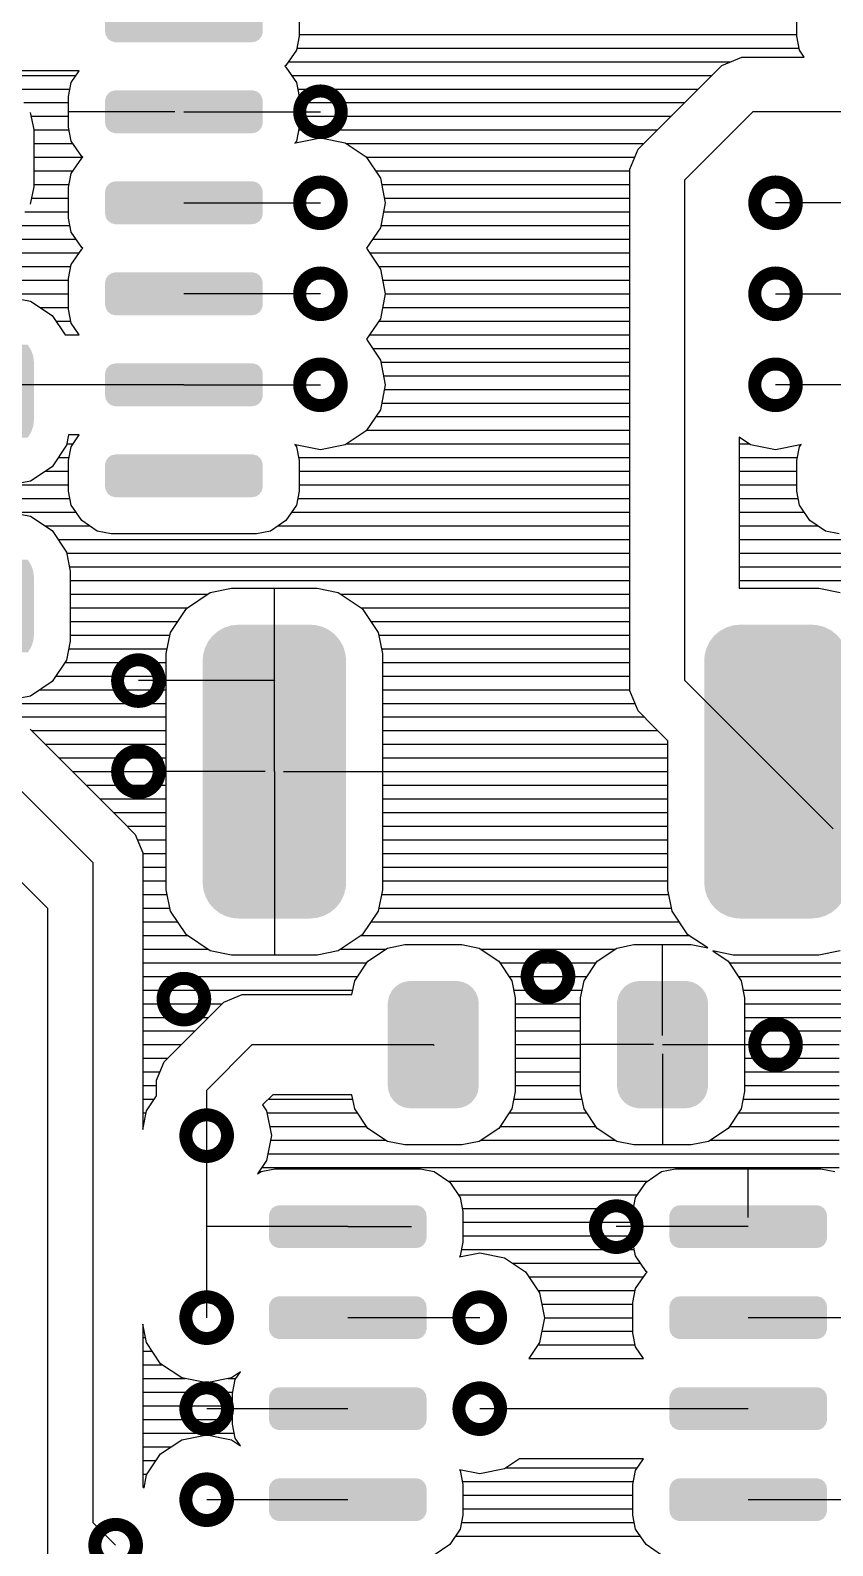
# Model space of a CAD drawing. Extents: x 295 to 953, y 10 to 290.
# Drawn here: x 667.63 to 690.02, y 148.09 to 190.38 of the extents above; entities that cross this region are included whole.
import ezdxf

# ---------------------------------------------------------------- set-up
doc = ezdxf.new("R2010")
doc.units = 0
doc.header["$LTSCALE"] = 5
doc.header["$MEASUREMENT"] = 0
doc.layers.get('0').update_dxf_attribs({"linetype": 'CONTINUOUS', "lineweight": 25})
doc.layers.add('130409_DV-DPH-A6_TOP', color=5, linetype='CONTINUOUS')

msp = doc.modelspace()

# ---------------------------------------------------------------- linework, layer by layer
at = {"const_width": 0.363}
for points in [[(675.147, 188.11, 1), (676.308, 188.11, 1)], [(675.147, 185.57, 1), (676.308, 185.57, 1)], [(687.847, 185.57, 1), (689.008, 185.57, 1)], [(675.147, 183.03, 1), (676.308, 183.03, 1)], [(687.847, 183.03, 1), (689.008, 183.03, 1)], [(675.147, 180.49, 1), (676.308, 180.49, 1)], [(687.847, 180.49, 1), (689.008, 180.49, 1)], [(670.067, 172.235, 1), (671.228, 172.235, 1)], [(670.067, 169.695, 1), (671.228, 169.695, 1)], [(681.497, 163.98, 1), (682.658, 163.98, 1)], [(671.337, 163.345, 1), (672.498, 163.345, 1)], [(687.847, 162.075, 1), (689.008, 162.075, 1)], [(671.972, 159.535, 1), (673.133, 159.535, 1)], [(683.402, 156.995, 1), (684.563, 156.995, 1)], [(671.972, 154.455, 1), (673.133, 154.455, 1)], [(679.592, 154.455, 1), (680.753, 154.455, 1)], [(671.972, 151.915, 1), (673.133, 151.915, 1)], [(679.592, 151.915, 1), (680.753, 151.915, 1)], [(671.972, 149.375, 1), (673.133, 149.375, 1)], [(669.432, 148.105, 1), (670.593, 148.105, 1)]]:
    msp.add_lwpolyline(points, format="xyb", close=True, dxfattribs=at)
for points in [[(669.718, 190.35), (669.718, 190.95), (674.117, 190.35), (674.117, 190.95)], [(669.723, 190.322), (669.718, 190.35), (674.116, 190.322), (674.117, 190.35)], [(669.738, 190.242), (669.723, 190.322), (674.093, 190.242), (674.116, 190.322)], [(669.754, 190.216), (669.738, 190.242), (674.085, 190.216), (674.093, 190.242)], [(669.796, 190.149), (669.754, 190.216), (674.034, 190.149), (674.085, 190.216)], [(669.823, 190.128), (669.796, 190.149), (674.019, 190.128), (674.034, 190.149)], [(669.883, 190.082), (669.823, 190.128), (673.944, 190.082), (674.019, 190.128)], [(669.924, 190.071), (669.883, 190.082), (673.926, 190.071), (673.944, 190.082)], [(669.989, 190.052), (669.924, 190.071), (673.825, 190.052), (673.926, 190.071)], [(670.018, 190.051), (669.989, 190.052), (673.817, 190.051), (673.825, 190.052)], [(669.801, 188.611), (669.816, 188.632), (674.039, 188.611), (674.013, 188.632)], [(669.816, 188.632), (669.891, 188.678), (674.013, 188.632), (673.952, 188.678)], [(669.891, 188.678), (669.91, 188.689), (673.952, 188.678), (673.911, 188.689)], [(669.91, 188.689), (670.01, 188.708), (673.911, 188.689), (673.846, 188.708)], [(670.01, 188.708), (670.018, 188.709), (673.846, 188.708), (673.817, 188.709)], [(669.718, 188.41), (669.719, 188.438), (674.117, 188.41), (674.112, 188.438)], [(669.718, 187.81), (669.718, 188.41), (674.117, 187.81), (674.117, 188.41)], [(669.719, 188.438), (669.742, 188.518), (674.112, 188.438), (674.097, 188.518)], [(669.742, 188.518), (669.75, 188.544), (674.097, 188.518), (674.081, 188.544)], [(669.75, 188.544), (669.801, 188.611), (674.081, 188.544), (674.039, 188.611)], [(669.723, 187.782), (669.718, 187.81), (674.116, 187.782), (674.117, 187.81)], [(669.738, 187.702), (669.723, 187.782), (674.093, 187.702), (674.116, 187.782)], [(669.754, 187.676), (669.738, 187.702), (674.085, 187.676), (674.093, 187.702)], [(669.796, 187.609), (669.754, 187.676), (674.034, 187.609), (674.085, 187.676)], [(669.823, 187.588), (669.796, 187.609), (674.019, 187.588), (674.034, 187.609)], [(669.883, 187.542), (669.823, 187.588), (673.944, 187.542), (674.019, 187.588)], [(669.924, 187.531), (669.883, 187.542), (673.926, 187.531), (673.944, 187.542)], [(669.989, 187.512), (669.924, 187.531), (673.825, 187.512), (673.926, 187.531)], [(670.018, 187.511), (669.989, 187.512), (673.817, 187.511), (673.825, 187.512)], [(669.801, 186.071), (669.816, 186.092), (674.039, 186.071), (674.013, 186.092)], [(669.816, 186.092), (669.891, 186.138), (674.013, 186.092), (673.952, 186.138)], [(669.891, 186.138), (669.91, 186.149), (673.952, 186.138), (673.911, 186.149)], [(669.91, 186.149), (670.01, 186.168), (673.911, 186.149), (673.846, 186.168)], [(670.01, 186.168), (670.018, 186.169), (673.846, 186.168), (673.817, 186.169)], [(669.718, 185.87), (669.719, 185.898), (674.117, 185.87), (674.112, 185.898)], [(669.718, 185.27), (669.718, 185.87), (674.117, 185.27), (674.117, 185.87)], [(669.719, 185.898), (669.742, 185.978), (674.112, 185.898), (674.097, 185.978)], [(669.742, 185.978), (669.75, 186.004), (674.097, 185.978), (674.081, 186.004)], [(669.75, 186.004), (669.801, 186.071), (674.081, 186.004), (674.039, 186.071)], [(669.723, 185.242), (669.718, 185.27), (674.116, 185.242), (674.117, 185.27)], [(669.738, 185.162), (669.723, 185.242), (674.093, 185.162), (674.116, 185.242)], [(669.754, 185.136), (669.738, 185.162), (674.085, 185.136), (674.093, 185.162)], [(669.796, 185.069), (669.754, 185.136), (674.034, 185.069), (674.085, 185.136)], [(669.823, 185.048), (669.796, 185.069), (674.019, 185.048), (674.034, 185.069)], [(669.883, 185.002), (669.823, 185.048), (673.944, 185.002), (674.019, 185.048)], [(669.924, 184.991), (669.883, 185.002), (673.926, 184.991), (673.944, 185.002)], [(669.989, 184.972), (669.924, 184.991), (673.825, 184.972), (673.926, 184.991)], [(670.018, 184.971), (669.989, 184.972), (673.817, 184.971), (673.825, 184.972)], [(669.801, 183.531), (669.816, 183.552), (674.039, 183.531), (674.013, 183.552)], [(669.816, 183.552), (669.891, 183.598), (674.013, 183.552), (673.952, 183.598)], [(669.891, 183.598), (669.91, 183.609), (673.952, 183.598), (673.911, 183.609)], [(669.91, 183.609), (670.01, 183.628), (673.911, 183.609), (673.846, 183.628)], [(670.01, 183.628), (670.018, 183.629), (673.846, 183.628), (673.817, 183.629)], [(669.718, 183.33), (669.719, 183.358), (674.117, 183.33), (674.112, 183.358)], [(669.718, 182.73), (669.718, 183.33), (674.117, 182.73), (674.117, 183.33)], [(669.719, 183.358), (669.742, 183.438), (674.112, 183.358), (674.097, 183.438)], [(669.742, 183.438), (669.75, 183.464), (674.097, 183.438), (674.081, 183.464)], [(669.75, 183.464), (669.801, 183.531), (674.081, 183.464), (674.039, 183.531)], [(669.723, 182.702), (669.718, 182.73), (674.116, 182.702), (674.117, 182.73)], [(669.738, 182.622), (669.723, 182.702), (674.093, 182.622), (674.116, 182.702)], [(669.754, 182.596), (669.738, 182.622), (674.085, 182.596), (674.093, 182.622)], [(669.796, 182.529), (669.754, 182.596), (674.034, 182.529), (674.085, 182.596)], [(669.823, 182.508), (669.796, 182.529), (674.019, 182.508), (674.034, 182.529)], [(669.883, 182.462), (669.823, 182.508), (673.944, 182.462), (674.019, 182.508)], [(669.924, 182.451), (669.883, 182.462), (673.926, 182.451), (673.944, 182.462)], [(669.989, 182.432), (669.924, 182.451), (673.825, 182.432), (673.926, 182.451)], [(670.018, 182.431), (669.989, 182.432), (673.817, 182.431), (673.825, 182.432)], [(662.152, 181.289), (662.209, 181.454), (667.714, 181.289), (667.655, 181.454)], [(662.209, 181.454), (662.212, 181.458), (667.655, 181.454), (667.653, 181.458)], [(662.212, 181.458), (662.305, 181.606), (667.653, 181.458), (667.56, 181.606)], [(662.131, 181.11), (662.15, 181.284), (667.734, 181.11), (667.714, 181.284)], [(662.133, 181.046), (662.131, 181.11), (667.732, 181.046), (667.734, 181.11)], [(662.133, 179.578), (662.133, 181.046), (667.732, 179.578), (667.732, 181.046)], [(662.15, 181.284), (662.152, 181.289), (667.714, 181.284), (667.714, 181.289)], [(669.801, 180.991), (669.816, 181.012), (674.039, 180.991), (674.013, 181.012)], [(669.816, 181.012), (669.891, 181.058), (674.013, 181.012), (673.952, 181.058)], [(669.891, 181.058), (669.91, 181.069), (673.952, 181.058), (673.911, 181.069)], [(669.91, 181.069), (670.01, 181.088), (673.911, 181.069), (673.846, 181.088)], [(670.01, 181.088), (670.018, 181.089), (673.846, 181.088), (673.817, 181.089)], [(669.718, 180.79), (669.719, 180.818), (674.117, 180.79), (674.112, 180.818)], [(669.718, 180.19), (669.718, 180.79), (674.117, 180.19), (674.117, 180.79)], [(669.719, 180.818), (669.742, 180.898), (674.112, 180.818), (674.097, 180.898)], [(669.742, 180.898), (669.75, 180.924), (674.097, 180.898), (674.081, 180.924)], [(669.75, 180.924), (669.801, 180.991), (674.081, 180.924), (674.039, 180.991)], [(669.723, 180.162), (669.718, 180.19), (674.116, 180.162), (674.117, 180.19)], [(669.738, 180.082), (669.723, 180.162), (674.093, 180.082), (674.116, 180.162)], [(669.754, 180.056), (669.738, 180.082), (674.085, 180.056), (674.093, 180.082)], [(669.796, 179.989), (669.754, 180.056), (674.034, 179.989), (674.085, 180.056)], [(669.823, 179.968), (669.796, 179.989), (674.019, 179.968), (674.034, 179.989)], [(669.883, 179.922), (669.823, 179.968), (673.944, 179.922), (674.019, 179.968)], [(669.924, 179.911), (669.883, 179.922), (673.926, 179.911), (673.944, 179.922)], [(669.989, 179.892), (669.924, 179.911), (673.825, 179.892), (673.926, 179.911)], [(670.018, 179.891), (669.989, 179.892), (673.817, 179.891), (673.825, 179.892)], [(662.131, 179.515), (662.133, 179.578), (667.734, 179.515), (667.732, 179.578)], [(662.151, 179.341), (662.131, 179.515), (667.715, 179.341), (667.734, 179.515)], [(662.152, 179.336), (662.151, 179.341), (667.713, 179.336), (667.715, 179.341)], [(662.21, 179.171), (662.152, 179.336), (667.656, 179.171), (667.713, 179.336)], [(662.212, 179.166), (662.21, 179.171), (667.653, 179.166), (667.656, 179.171)], [(662.306, 179.018), (662.212, 179.166), (667.56, 179.018), (667.653, 179.166)], [(669.801, 178.451), (669.816, 178.472), (674.039, 178.451), (674.013, 178.472)], [(669.816, 178.472), (669.891, 178.518), (674.013, 178.472), (673.952, 178.518)], [(669.891, 178.518), (669.91, 178.529), (673.952, 178.518), (673.911, 178.529)], [(669.91, 178.529), (670.01, 178.548), (673.911, 178.529), (673.846, 178.548)], [(670.01, 178.548), (670.018, 178.549), (673.846, 178.548), (673.817, 178.549)], [(669.718, 178.25), (669.719, 178.278), (674.117, 178.25), (674.112, 178.278)], [(669.718, 177.65), (669.718, 178.25), (674.117, 177.65), (674.117, 178.25)], [(669.719, 178.278), (669.742, 178.358), (674.112, 178.278), (674.097, 178.358)], [(669.742, 178.358), (669.75, 178.384), (674.097, 178.358), (674.081, 178.384)], [(669.75, 178.384), (669.801, 178.451), (674.081, 178.384), (674.039, 178.451)], [(669.723, 177.622), (669.718, 177.65), (674.116, 177.622), (674.117, 177.65)], [(669.738, 177.542), (669.723, 177.622), (674.093, 177.542), (674.116, 177.622)], [(669.754, 177.516), (669.738, 177.542), (674.085, 177.516), (674.093, 177.542)], [(669.796, 177.449), (669.754, 177.516), (674.034, 177.449), (674.085, 177.516)], [(669.823, 177.428), (669.796, 177.449), (674.019, 177.428), (674.034, 177.449)], [(669.883, 177.382), (669.823, 177.428), (673.944, 177.382), (674.019, 177.428)], [(669.924, 177.371), (669.883, 177.382), (673.926, 177.371), (673.944, 177.382)], [(669.989, 177.352), (669.924, 177.371), (673.825, 177.352), (673.926, 177.371)], [(670.018, 177.351), (669.989, 177.352), (673.817, 177.351), (673.825, 177.352)], [(662.212, 175.459), (662.305, 175.607), (667.653, 175.459), (667.56, 175.607)], [(662.131, 175.11), (662.15, 175.284), (667.734, 175.11), (667.714, 175.284)], [(662.133, 175.047), (662.131, 175.11), (667.732, 175.047), (667.734, 175.11)], [(662.15, 175.284), (662.152, 175.289), (667.714, 175.284), (667.714, 175.289)], [(662.152, 175.289), (662.209, 175.454), (667.714, 175.289), (667.655, 175.454)], [(662.209, 175.454), (662.212, 175.459), (667.655, 175.454), (667.653, 175.459)], [(662.133, 173.579), (662.133, 175.047), (667.732, 173.579), (667.732, 175.047)], [(662.131, 173.515), (662.133, 173.579), (667.734, 173.515), (667.732, 173.579)], [(662.151, 173.341), (662.131, 173.515), (667.715, 173.341), (667.734, 173.515)], [(672.622, 173.363), (672.721, 173.488), (676.266, 173.363), (676.159, 173.488)], [(672.721, 173.488), (672.754, 173.516), (676.159, 173.488), (676.136, 173.516)], [(672.754, 173.516), (672.875, 173.618), (676.136, 173.516), (676.005, 173.618)], [(672.875, 173.618), (672.914, 173.64), (676.005, 173.618), (675.977, 173.64)], [(672.914, 173.64), (673.051, 173.715), (675.977, 173.64), (675.826, 173.715)], [(673.051, 173.715), (673.099, 173.73), (675.826, 173.715), (675.797, 173.73)], [(673.099, 173.73), (673.244, 173.775), (675.797, 173.73), (675.629, 173.775)], [(673.244, 173.775), (673.315, 173.782), (675.629, 173.775), (675.602, 173.782)], [(673.315, 173.782), (673.444, 173.795), (675.602, 173.782), (675.441, 173.795)], [(686.618, 173.363), (686.716, 173.488), (690.262, 173.363), (690.155, 173.488)], [(686.716, 173.488), (686.749, 173.516), (690.155, 173.488), (690.131, 173.516)], [(686.749, 173.516), (686.87, 173.618), (690.131, 173.516), (690, 173.618)], [(686.87, 173.618), (686.91, 173.64), (690, 173.618), (689.972, 173.64)], [(686.91, 173.64), (687.047, 173.715), (689.972, 173.64), (689.822, 173.715)], [(687.047, 173.715), (687.094, 173.73), (689.822, 173.715), (689.792, 173.73)], [(687.094, 173.73), (687.239, 173.775), (689.792, 173.73), (689.624, 173.775)], [(687.239, 173.775), (687.311, 173.782), (689.624, 173.775), (689.597, 173.782)], [(687.311, 173.782), (687.439, 173.795), (689.597, 173.782), (689.436, 173.795)], [(662.152, 173.336), (662.151, 173.341), (667.713, 173.336), (667.715, 173.341)], [(662.21, 173.171), (662.152, 173.336), (667.656, 173.171), (667.713, 173.336)], [(662.212, 173.167), (662.21, 173.171), (667.653, 173.167), (667.656, 173.171)], [(662.306, 173.019), (662.212, 173.167), (667.56, 173.019), (667.653, 173.167)], [(672.454, 172.955), (672.464, 172.994), (676.427, 172.955), (676.424, 172.994)], [(672.464, 172.994), (672.506, 173.15), (676.424, 172.994), (676.375, 173.15)], [(672.506, 173.15), (672.525, 173.186), (676.375, 173.15), (676.364, 173.186)], [(672.525, 173.186), (672.596, 173.33), (676.364, 173.186), (676.284, 173.33)], [(672.596, 173.33), (672.622, 173.363), (676.284, 173.33), (676.266, 173.363)], [(686.449, 172.955), (686.46, 172.994), (690.423, 172.955), (690.419, 172.994)], [(686.46, 172.994), (686.502, 173.15), (690.419, 172.994), (690.37, 173.15)], [(686.502, 173.15), (686.52, 173.186), (690.37, 173.15), (690.359, 173.186)], [(686.52, 173.186), (686.592, 173.33), (690.359, 173.186), (690.28, 173.33)], [(686.592, 173.33), (686.618, 173.363), (690.28, 173.33), (690.262, 173.363)], [(672.441, 172.794), (672.454, 172.955), (676.444, 172.794), (676.427, 172.955)], [(672.443, 172.723), (672.441, 172.794), (676.441, 172.723), (676.444, 172.794)], [(672.443, 166.667), (672.443, 172.723), (676.441, 166.667), (676.441, 172.723)], [(686.436, 172.794), (686.449, 172.955), (690.439, 172.794), (690.423, 172.955)], [(686.439, 172.723), (686.436, 172.794), (690.437, 172.723), (690.439, 172.794)], [(686.439, 166.667), (686.439, 172.723), (690.437, 166.667), (690.437, 172.723)], [(672.441, 166.596), (672.443, 166.667), (676.444, 166.596), (676.441, 166.667)], [(686.436, 166.596), (686.439, 166.667), (690.439, 166.596), (690.437, 166.667)], [(672.457, 166.435), (672.441, 166.596), (676.431, 166.435), (676.444, 166.596)], [(672.461, 166.396), (672.457, 166.435), (676.42, 166.396), (676.431, 166.435)], [(672.51, 166.24), (672.461, 166.396), (676.378, 166.24), (676.42, 166.396)], [(672.521, 166.204), (672.51, 166.24), (676.36, 166.204), (676.378, 166.24)], [(686.453, 166.435), (686.436, 166.596), (690.426, 166.435), (690.439, 166.596)], [(686.456, 166.396), (686.453, 166.435), (690.416, 166.396), (690.426, 166.435)], [(686.505, 166.24), (686.456, 166.396), (690.374, 166.24), (690.416, 166.396)], [(686.516, 166.204), (686.505, 166.24), (690.355, 166.204), (690.374, 166.24)], [(672.6, 166.06), (672.521, 166.204), (676.288, 166.06), (676.36, 166.204)], [(672.618, 166.027), (672.6, 166.06), (676.262, 166.027), (676.288, 166.06)], [(672.725, 165.902), (672.618, 166.027), (676.164, 165.902), (676.262, 166.027)], [(672.749, 165.874), (672.725, 165.902), (676.131, 165.874), (676.164, 165.902)], [(672.88, 165.772), (672.749, 165.874), (676.01, 165.772), (676.131, 165.874)], [(686.596, 166.06), (686.516, 166.204), (690.284, 166.06), (690.355, 166.204)], [(686.614, 166.027), (686.596, 166.06), (690.258, 166.027), (690.284, 166.06)], [(686.721, 165.902), (686.614, 166.027), (690.159, 165.902), (690.258, 166.027)], [(686.744, 165.874), (686.721, 165.902), (690.126, 165.874), (690.159, 165.902)], [(686.875, 165.772), (686.744, 165.874), (690.005, 165.772), (690.126, 165.874)], [(672.908, 165.75), (672.88, 165.772), (675.97, 165.75), (676.01, 165.772)], [(673.058, 165.675), (672.908, 165.75), (675.833, 165.675), (675.97, 165.75)], [(673.088, 165.66), (673.058, 165.675), (675.786, 165.66), (675.833, 165.675)], [(673.256, 165.615), (673.088, 165.66), (675.641, 165.615), (675.786, 165.66)], [(673.283, 165.608), (673.256, 165.615), (675.569, 165.608), (675.641, 165.615)], [(673.444, 165.595), (673.283, 165.608), (675.441, 165.595), (675.569, 165.608)], [(686.903, 165.75), (686.875, 165.772), (689.966, 165.75), (690.005, 165.772)], [(687.054, 165.675), (686.903, 165.75), (689.829, 165.675), (689.966, 165.75)], [(687.083, 165.66), (687.054, 165.675), (689.781, 165.66), (689.829, 165.675)], [(687.251, 165.615), (687.083, 165.66), (689.636, 165.615), (689.781, 165.66)], [(687.278, 165.608), (687.251, 165.615), (689.565, 165.608), (689.636, 165.615)], [(687.439, 165.595), (687.278, 165.608), (689.436, 165.595), (689.565, 165.608)], [(677.786, 163.655), (677.805, 163.679), (679.973, 163.655), (679.944, 163.679)], [(677.805, 163.679), (677.911, 163.757), (679.944, 163.679), (679.848, 163.757)], [(677.911, 163.757), (677.934, 163.773), (679.848, 163.757), (679.812, 163.773)], [(677.934, 163.773), (678.06, 163.824), (679.812, 163.773), (679.703, 163.824)], [(678.06, 163.824), (678.083, 163.833), (679.703, 163.824), (679.653, 163.833)], [(678.083, 163.833), (678.235, 163.852), (679.653, 163.833), (679.545, 163.852)], [(678.235, 163.852), (678.242, 163.853), (679.545, 163.852), (679.512, 163.853)], [(684.182, 163.655), (684.201, 163.679), (686.368, 163.655), (686.34, 163.679)], [(684.201, 163.679), (684.307, 163.757), (686.34, 163.679), (686.244, 163.757)], [(684.307, 163.757), (684.33, 163.773), (686.244, 163.757), (686.208, 163.773)], [(684.33, 163.773), (684.456, 163.824), (686.208, 163.773), (686.099, 163.824)], [(684.456, 163.824), (684.479, 163.833), (686.099, 163.824), (686.048, 163.833)], [(684.479, 163.833), (684.631, 163.852), (686.048, 163.833), (685.941, 163.852)], [(684.631, 163.852), (684.638, 163.853), (685.941, 163.852), (685.908, 163.853)], [(677.607, 163.218), (677.608, 163.251), (680.147, 163.218), (680.143, 163.251)], [(677.608, 163.251), (677.631, 163.377), (680.143, 163.251), (680.127, 163.377)], [(677.631, 163.377), (677.636, 163.409), (680.127, 163.377), (680.114, 163.409)], [(677.636, 163.409), (677.69, 163.526), (680.114, 163.409), (680.067, 163.526)], [(677.69, 163.526), (677.704, 163.554), (680.067, 163.526), (680.047, 163.554)], [(677.704, 163.554), (677.786, 163.655), (680.047, 163.554), (679.973, 163.655)], [(684.003, 163.218), (684.004, 163.251), (686.543, 163.218), (686.539, 163.251)], [(684.004, 163.251), (684.026, 163.377), (686.539, 163.251), (686.523, 163.377)], [(684.026, 163.377), (684.032, 163.409), (686.523, 163.377), (686.51, 163.409)], [(684.032, 163.409), (684.086, 163.526), (686.51, 163.409), (686.463, 163.526)], [(684.086, 163.526), (684.099, 163.554), (686.463, 163.526), (686.442, 163.554)], [(684.099, 163.554), (684.182, 163.655), (686.442, 163.554), (686.368, 163.655)], [(677.607, 160.932), (677.607, 163.218), (680.147, 160.932), (680.147, 163.218)], [(684.003, 160.932), (684.003, 163.218), (686.543, 160.932), (686.543, 163.218)], [(677.611, 160.899), (677.607, 160.932), (680.146, 160.899), (680.147, 160.932)], [(677.627, 160.773), (677.611, 160.899), (680.124, 160.773), (680.146, 160.899)], [(677.64, 160.741), (677.627, 160.773), (680.118, 160.741), (680.124, 160.773)], [(677.687, 160.624), (677.64, 160.741), (680.064, 160.624), (680.118, 160.741)], [(684.007, 160.899), (684.003, 160.932), (686.542, 160.899), (686.543, 160.932)], [(684.023, 160.773), (684.007, 160.899), (686.519, 160.773), (686.542, 160.899)], [(684.036, 160.741), (684.023, 160.773), (686.514, 160.741), (686.519, 160.773)], [(684.083, 160.624), (684.036, 160.741), (686.46, 160.624), (686.514, 160.741)], [(677.708, 160.596), (677.687, 160.624), (680.051, 160.596), (680.064, 160.624)], [(677.782, 160.495), (677.708, 160.596), (679.968, 160.495), (680.051, 160.596)], [(677.81, 160.471), (677.782, 160.495), (679.949, 160.471), (679.968, 160.495)], [(677.906, 160.393), (677.81, 160.471), (679.843, 160.393), (679.949, 160.471)], [(677.942, 160.377), (677.906, 160.393), (679.82, 160.377), (679.843, 160.393)], [(678.051, 160.326), (677.942, 160.377), (679.694, 160.326), (679.82, 160.377)], [(678.102, 160.317), (678.051, 160.326), (679.671, 160.317), (679.694, 160.326)], [(678.209, 160.298), (678.102, 160.317), (679.519, 160.298), (679.671, 160.317)], [(678.242, 160.297), (678.209, 160.298), (679.512, 160.297), (679.519, 160.298)], [(684.103, 160.596), (684.083, 160.624), (686.446, 160.596), (686.46, 160.624)], [(684.177, 160.495), (684.103, 160.596), (686.364, 160.495), (686.446, 160.596)], [(684.206, 160.471), (684.177, 160.495), (686.345, 160.471), (686.364, 160.495)], [(684.302, 160.393), (684.206, 160.471), (686.239, 160.393), (686.345, 160.471)], [(684.338, 160.377), (684.302, 160.393), (686.216, 160.377), (686.239, 160.393)], [(684.447, 160.326), (684.338, 160.377), (686.09, 160.326), (686.216, 160.377)], [(684.497, 160.317), (684.447, 160.326), (686.067, 160.317), (686.09, 160.326)], [(684.605, 160.298), (684.497, 160.317), (685.915, 160.298), (686.067, 160.317)], [(684.638, 160.297), (684.605, 160.298), (685.908, 160.297), (685.915, 160.298)], [(674.291, 157.323), (674.314, 157.403), (678.684, 157.323), (678.669, 157.403)], [(674.314, 157.403), (674.322, 157.429), (678.669, 157.403), (678.653, 157.429)], [(674.322, 157.429), (674.373, 157.496), (678.653, 157.429), (678.611, 157.496)], [(674.373, 157.496), (674.388, 157.517), (678.611, 157.496), (678.585, 157.517)], [(674.388, 157.517), (674.463, 157.563), (678.585, 157.517), (678.524, 157.563)], [(674.463, 157.563), (674.482, 157.574), (678.524, 157.563), (678.483, 157.574)], [(674.482, 157.574), (674.582, 157.593), (678.483, 157.574), (678.418, 157.593)], [(674.582, 157.593), (674.59, 157.594), (678.418, 157.593), (678.389, 157.594)], [(685.467, 157.323), (685.49, 157.403), (689.86, 157.323), (689.845, 157.403)], [(685.49, 157.403), (685.498, 157.429), (689.845, 157.403), (689.829, 157.429)], [(685.498, 157.429), (685.549, 157.496), (689.829, 157.429), (689.787, 157.496)], [(685.549, 157.496), (685.564, 157.517), (689.787, 157.496), (689.761, 157.517)], [(685.564, 157.517), (685.639, 157.563), (689.761, 157.517), (689.7, 157.563)], [(685.639, 157.563), (685.658, 157.574), (689.7, 157.563), (689.659, 157.574)], [(685.658, 157.574), (685.758, 157.593), (689.659, 157.574), (689.594, 157.593)], [(685.758, 157.593), (685.766, 157.594), (689.594, 157.593), (689.565, 157.594)], [(674.29, 157.295), (674.291, 157.323), (678.689, 157.295), (678.684, 157.323)], [(674.29, 156.695), (674.29, 157.295), (678.689, 156.695), (678.689, 157.295)], [(685.466, 157.295), (685.467, 157.323), (689.865, 157.295), (689.86, 157.323)], [(685.466, 156.695), (685.466, 157.295), (689.865, 156.695), (689.865, 157.295)], [(674.295, 156.667), (674.29, 156.695), (678.688, 156.667), (678.689, 156.695)], [(674.31, 156.587), (674.295, 156.667), (678.665, 156.587), (678.688, 156.667)], [(674.326, 156.561), (674.31, 156.587), (678.657, 156.561), (678.665, 156.587)], [(674.368, 156.494), (674.326, 156.561), (678.606, 156.494), (678.657, 156.561)], [(674.395, 156.473), (674.368, 156.494), (678.591, 156.473), (678.606, 156.494)], [(685.471, 156.667), (685.466, 156.695), (689.864, 156.667), (689.865, 156.695)], [(685.486, 156.587), (685.471, 156.667), (689.841, 156.587), (689.864, 156.667)], [(685.502, 156.561), (685.486, 156.587), (689.833, 156.561), (689.841, 156.587)], [(685.544, 156.494), (685.502, 156.561), (689.782, 156.494), (689.833, 156.561)], [(685.571, 156.473), (685.544, 156.494), (689.767, 156.473), (689.782, 156.494)], [(674.455, 156.427), (674.395, 156.473), (678.516, 156.427), (678.591, 156.473)], [(674.496, 156.416), (674.455, 156.427), (678.498, 156.416), (678.516, 156.427)], [(674.561, 156.397), (674.496, 156.416), (678.397, 156.397), (678.498, 156.416)], [(674.59, 156.396), (674.561, 156.397), (678.389, 156.396), (678.397, 156.397)], [(685.631, 156.427), (685.571, 156.473), (689.692, 156.427), (689.767, 156.473)], [(685.672, 156.416), (685.631, 156.427), (689.674, 156.416), (689.692, 156.427)], [(685.737, 156.397), (685.672, 156.416), (689.573, 156.397), (689.674, 156.416)], [(685.766, 156.396), (685.737, 156.397), (689.565, 156.396), (689.573, 156.397)], [(674.291, 154.783), (674.314, 154.863), (678.684, 154.783), (678.669, 154.863)], [(674.314, 154.863), (674.322, 154.889), (678.669, 154.863), (678.653, 154.889)], [(674.322, 154.889), (674.373, 154.956), (678.653, 154.889), (678.611, 154.956)], [(674.373, 154.956), (674.388, 154.977), (678.611, 154.956), (678.585, 154.977)], [(674.388, 154.977), (674.463, 155.023), (678.585, 154.977), (678.524, 155.023)], [(674.463, 155.023), (674.482, 155.034), (678.524, 155.023), (678.483, 155.034)], [(674.482, 155.034), (674.582, 155.053), (678.483, 155.034), (678.418, 155.053)], [(674.582, 155.053), (674.59, 155.054), (678.418, 155.053), (678.389, 155.054)], [(685.467, 154.783), (685.49, 154.863), (689.86, 154.783), (689.845, 154.863)], [(685.49, 154.863), (685.498, 154.889), (689.845, 154.863), (689.829, 154.889)], [(685.498, 154.889), (685.549, 154.956), (689.829, 154.889), (689.787, 154.956)], [(685.549, 154.956), (685.564, 154.977), (689.787, 154.956), (689.761, 154.977)], [(685.564, 154.977), (685.639, 155.023), (689.761, 154.977), (689.7, 155.023)], [(685.639, 155.023), (685.658, 155.034), (689.7, 155.023), (689.659, 155.034)], [(685.658, 155.034), (685.758, 155.053), (689.659, 155.034), (689.594, 155.053)], [(685.758, 155.053), (685.766, 155.054), (689.594, 155.053), (689.565, 155.054)], [(674.29, 154.755), (674.291, 154.783), (678.689, 154.755), (678.684, 154.783)], [(674.29, 154.155), (674.29, 154.755), (678.689, 154.155), (678.689, 154.755)], [(685.466, 154.755), (685.467, 154.783), (689.865, 154.755), (689.86, 154.783)], [(685.466, 154.155), (685.466, 154.755), (689.865, 154.155), (689.865, 154.755)], [(674.295, 154.127), (674.29, 154.155), (678.688, 154.127), (678.689, 154.155)], [(674.31, 154.047), (674.295, 154.127), (678.665, 154.047), (678.688, 154.127)], [(674.326, 154.021), (674.31, 154.047), (678.657, 154.021), (678.665, 154.047)], [(674.368, 153.954), (674.326, 154.021), (678.606, 153.954), (678.657, 154.021)], [(674.395, 153.933), (674.368, 153.954), (678.591, 153.933), (678.606, 153.954)], [(685.471, 154.127), (685.466, 154.155), (689.864, 154.127), (689.865, 154.155)], [(685.486, 154.047), (685.471, 154.127), (689.841, 154.047), (689.864, 154.127)], [(685.502, 154.021), (685.486, 154.047), (689.833, 154.021), (689.841, 154.047)], [(685.544, 153.954), (685.502, 154.021), (689.782, 153.954), (689.833, 154.021)], [(685.571, 153.933), (685.544, 153.954), (689.767, 153.933), (689.782, 153.954)], [(674.455, 153.887), (674.395, 153.933), (678.516, 153.887), (678.591, 153.933)], [(674.496, 153.876), (674.455, 153.887), (678.498, 153.876), (678.516, 153.887)], [(674.561, 153.857), (674.496, 153.876), (678.397, 153.857), (678.498, 153.876)], [(674.59, 153.856), (674.561, 153.857), (678.389, 153.856), (678.397, 153.857)], [(685.631, 153.887), (685.571, 153.933), (689.692, 153.887), (689.767, 153.933)], [(685.672, 153.876), (685.631, 153.887), (689.674, 153.876), (689.692, 153.887)], [(685.737, 153.857), (685.672, 153.876), (689.573, 153.857), (689.674, 153.876)], [(685.766, 153.856), (685.737, 153.857), (689.565, 153.856), (689.573, 153.857)], [(674.291, 152.243), (674.314, 152.323), (678.684, 152.243), (678.669, 152.323)], [(674.314, 152.323), (674.322, 152.349), (678.669, 152.323), (678.653, 152.349)], [(674.322, 152.349), (674.373, 152.416), (678.653, 152.349), (678.611, 152.416)], [(674.373, 152.416), (674.388, 152.437), (678.611, 152.416), (678.585, 152.437)], [(674.388, 152.437), (674.463, 152.483), (678.585, 152.437), (678.524, 152.483)], [(674.463, 152.483), (674.482, 152.494), (678.524, 152.483), (678.483, 152.494)], [(674.482, 152.494), (674.582, 152.513), (678.483, 152.494), (678.418, 152.513)], [(674.582, 152.513), (674.59, 152.514), (678.418, 152.513), (678.389, 152.514)], [(685.467, 152.243), (685.49, 152.323), (689.86, 152.243), (689.845, 152.323)], [(685.49, 152.323), (685.498, 152.349), (689.845, 152.323), (689.829, 152.349)], [(685.498, 152.349), (685.549, 152.416), (689.829, 152.349), (689.787, 152.416)], [(685.549, 152.416), (685.564, 152.437), (689.787, 152.416), (689.761, 152.437)], [(685.564, 152.437), (685.639, 152.483), (689.761, 152.437), (689.7, 152.483)], [(685.639, 152.483), (685.658, 152.494), (689.7, 152.483), (689.659, 152.494)], [(685.658, 152.494), (685.758, 152.513), (689.659, 152.494), (689.594, 152.513)], [(685.758, 152.513), (685.766, 152.514), (689.594, 152.513), (689.565, 152.514)], [(674.29, 152.215), (674.291, 152.243), (678.689, 152.215), (678.684, 152.243)], [(674.29, 151.615), (674.29, 152.215), (678.689, 151.615), (678.689, 152.215)], [(685.466, 152.215), (685.467, 152.243), (689.865, 152.215), (689.86, 152.243)], [(685.466, 151.615), (685.466, 152.215), (689.865, 151.615), (689.865, 152.215)], [(674.295, 151.587), (674.29, 151.615), (678.688, 151.587), (678.689, 151.615)], [(674.31, 151.507), (674.295, 151.587), (678.665, 151.507), (678.688, 151.587)], [(674.326, 151.481), (674.31, 151.507), (678.657, 151.481), (678.665, 151.507)], [(674.368, 151.414), (674.326, 151.481), (678.606, 151.414), (678.657, 151.481)], [(674.395, 151.393), (674.368, 151.414), (678.591, 151.393), (678.606, 151.414)], [(685.471, 151.587), (685.466, 151.615), (689.864, 151.587), (689.865, 151.615)], [(685.486, 151.507), (685.471, 151.587), (689.841, 151.507), (689.864, 151.587)], [(685.502, 151.481), (685.486, 151.507), (689.833, 151.481), (689.841, 151.507)], [(685.544, 151.414), (685.502, 151.481), (689.782, 151.414), (689.833, 151.481)], [(685.571, 151.393), (685.544, 151.414), (689.767, 151.393), (689.782, 151.414)], [(674.455, 151.347), (674.395, 151.393), (678.516, 151.347), (678.591, 151.393)], [(674.496, 151.336), (674.455, 151.347), (678.498, 151.336), (678.516, 151.347)], [(674.561, 151.317), (674.496, 151.336), (678.397, 151.317), (678.498, 151.336)], [(674.59, 151.316), (674.561, 151.317), (678.389, 151.316), (678.397, 151.317)], [(685.631, 151.347), (685.571, 151.393), (689.692, 151.347), (689.767, 151.393)], [(685.672, 151.336), (685.631, 151.347), (689.674, 151.336), (689.692, 151.347)], [(685.737, 151.317), (685.672, 151.336), (689.573, 151.317), (689.674, 151.336)], [(685.766, 151.316), (685.737, 151.317), (689.565, 151.316), (689.573, 151.317)], [(674.291, 149.703), (674.314, 149.783), (678.684, 149.703), (678.669, 149.783)], [(674.314, 149.783), (674.322, 149.809), (678.669, 149.783), (678.653, 149.809)], [(674.322, 149.809), (674.373, 149.876), (678.653, 149.809), (678.611, 149.876)], [(674.373, 149.876), (674.388, 149.897), (678.611, 149.876), (678.585, 149.897)], [(674.388, 149.897), (674.463, 149.943), (678.585, 149.897), (678.524, 149.943)], [(674.463, 149.943), (674.482, 149.954), (678.524, 149.943), (678.483, 149.954)], [(674.482, 149.954), (674.582, 149.973), (678.483, 149.954), (678.418, 149.973)], [(674.582, 149.973), (674.59, 149.974), (678.418, 149.973), (678.389, 149.974)], [(685.467, 149.703), (685.49, 149.783), (689.86, 149.703), (689.845, 149.783)], [(685.49, 149.783), (685.498, 149.809), (689.845, 149.783), (689.829, 149.809)], [(685.498, 149.809), (685.549, 149.876), (689.829, 149.809), (689.787, 149.876)], [(685.549, 149.876), (685.564, 149.897), (689.787, 149.876), (689.761, 149.897)], [(685.564, 149.897), (685.639, 149.943), (689.761, 149.897), (689.7, 149.943)], [(685.639, 149.943), (685.658, 149.954), (689.7, 149.943), (689.659, 149.954)], [(685.658, 149.954), (685.758, 149.973), (689.659, 149.954), (689.594, 149.973)], [(685.758, 149.973), (685.766, 149.974), (689.594, 149.973), (689.565, 149.974)], [(674.29, 149.675), (674.291, 149.703), (678.689, 149.675), (678.684, 149.703)], [(674.29, 149.075), (674.29, 149.675), (678.689, 149.075), (678.689, 149.675)], [(685.466, 149.675), (685.467, 149.703), (689.865, 149.675), (689.86, 149.703)], [(685.466, 149.075), (685.466, 149.675), (689.865, 149.075), (689.865, 149.675)], [(674.295, 149.047), (674.29, 149.075), (678.688, 149.047), (678.689, 149.075)], [(674.31, 148.967), (674.295, 149.047), (678.665, 148.967), (678.688, 149.047)], [(674.326, 148.941), (674.31, 148.967), (678.657, 148.941), (678.665, 148.967)], [(674.368, 148.874), (674.326, 148.941), (678.606, 148.874), (678.657, 148.941)], [(674.395, 148.853), (674.368, 148.874), (678.591, 148.853), (678.606, 148.874)], [(685.471, 149.047), (685.466, 149.075), (689.864, 149.047), (689.865, 149.075)], [(685.486, 148.967), (685.471, 149.047), (689.841, 148.967), (689.864, 149.047)], [(685.502, 148.941), (685.486, 148.967), (689.833, 148.941), (689.841, 148.967)], [(685.544, 148.874), (685.502, 148.941), (689.782, 148.874), (689.833, 148.941)], [(685.571, 148.853), (685.544, 148.874), (689.767, 148.853), (689.782, 148.874)], [(674.455, 148.807), (674.395, 148.853), (678.516, 148.807), (678.591, 148.853)], [(674.496, 148.796), (674.455, 148.807), (678.498, 148.796), (678.516, 148.807)], [(674.561, 148.777), (674.496, 148.796), (678.397, 148.777), (678.498, 148.796)], [(674.59, 148.776), (674.561, 148.777), (678.389, 148.776), (678.397, 148.777)], [(685.631, 148.807), (685.571, 148.853), (689.692, 148.807), (689.767, 148.853)], [(685.672, 148.796), (685.631, 148.807), (689.674, 148.796), (689.692, 148.807)], [(685.737, 148.777), (685.672, 148.796), (689.573, 148.777), (689.674, 148.796)], [(685.766, 148.776), (685.737, 148.777), (689.565, 148.776), (689.573, 148.777)]]:
    msp.add_solid(points)
at = {"layer": '130409_DV-DPH-A6_TOP', "color": 7}
for p, q in [((675.133, 191.077), (675.133, 190.218)), ((689.017, 190.218), (689.017, 191.077)), ((675.133, 190.218), (675.057, 189.832)), ((675.133, 190.269), (689.017, 190.269)), ((689.093, 189.832), (689.017, 190.218)), ((675.057, 189.832), (674.762, 189.4)), ((674.833, 189.507), (687.178, 189.507)), ((675.067, 189.888), (689.083, 189.888)), ((686.929, 189.4), (687.488, 189.634)), ((687.488, 189.634), (689.23, 189.634)), ((689.23, 189.634), (689.093, 189.832)), ((657.958, 189.126), (668.91, 189.126)), ((668.997, 189.253), (667.219, 189.253)), ((668.773, 188.923), (668.997, 189.253)), ((674.762, 189.4), (674.732, 189.38)), ((674.732, 189.38), (674.762, 189.355)), ((674.762, 189.355), (675.057, 188.923)), ((674.92, 189.126), (686.65, 189.126)), ((686.497, 188.969), (686.929, 189.4)), ((667.107, 188.745), (668.737, 188.745)), ((668.697, 188.537), (668.773, 188.923)), ((675.057, 188.923), (675.133, 188.537)), ((675.093, 188.745), (686.269, 188.745)), ((685.024, 187.495), (686.497, 188.969)), ((667.447, 188.364), (668.697, 188.364)), ((668.697, 187.678), (668.697, 188.537)), ((675.133, 188.537), (675.133, 187.678)), ((675.133, 188.364), (685.888, 188.364)), ((667.63, 188.09), (667.727, 187.612)), ((667.65, 187.983), (668.697, 187.983)), ((671.664, 188.11), (668.697, 188.11)), ((671.918, 188.11), (675.728, 188.11)), ((672.172, 188.11), (675.133, 188.11)), ((675.133, 187.983), (685.507, 187.983)), ((687.793, 188.11), (685.888, 186.205)), ((692.238, 188.11), (687.793, 188.11)), ((667.727, 187.612), (667.727, 186.017)), ((667.727, 187.602), (668.712, 187.602)), ((668.773, 187.292), (668.697, 187.678)), ((675.032, 187.241), (675.728, 187.378)), ((675.133, 187.678), (675.057, 187.292)), ((675.118, 187.602), (685.126, 187.602)), ((675.728, 187.378), (676.418, 187.241)), ((684.592, 187.064), (685.024, 187.495)), ((667.727, 187.221), (668.824, 187.221)), ((669.068, 186.86), (668.773, 187.292)), ((675.057, 187.292), (675.011, 187.231)), ((675.011, 187.231), (675.032, 187.241)), ((676.418, 187.241), (677.008, 186.85)), ((676.454, 187.221), (684.745, 187.221)), ((684.364, 186.505), (684.592, 187.064)), ((667.727, 186.84), (669.098, 186.84)), ((668.773, 186.383), (669.068, 186.815)), ((669.098, 186.84), (669.068, 186.86)), ((669.068, 186.815), (669.098, 186.84)), ((677.008, 186.85), (677.399, 186.261)), ((677.013, 186.84), (684.501, 186.84)), ((667.727, 186.459), (668.824, 186.459)), ((668.697, 185.997), (668.773, 186.383)), ((677.272, 186.459), (684.364, 186.459)), ((677.399, 186.261), (677.536, 185.57)), ((684.364, 185.9), (684.364, 186.505)), ((685.888, 186.205), (685.888, 172.245)), ((667.727, 186.017), (667.63, 185.534)), ((667.661, 185.697), (668.697, 185.697)), ((667.727, 186.078), (668.712, 186.078)), ((668.697, 185.138), (668.697, 185.997)), ((677.434, 186.078), (684.364, 186.078)), ((677.511, 185.697), (684.364, 185.697)), ((684.364, 172.55), (684.364, 185.9)), ((667.483, 185.316), (668.697, 185.316)), ((671.918, 185.57), (675.728, 185.57)), ((677.536, 185.57), (677.399, 184.874)), ((677.485, 185.316), (684.364, 185.316)), ((692.238, 185.57), (688.428, 185.57)), ((667.183, 184.935), (668.737, 184.935)), ((668.773, 184.752), (668.697, 185.138)), ((677.399, 184.874), (677.013, 184.3)), ((677.409, 184.935), (684.364, 184.935)), ((666.36, 184.554), (668.91, 184.554)), ((669.068, 184.32), (668.773, 184.752)), ((677.186, 184.554), (684.364, 184.554)), ((666.33, 184.173), (668.997, 184.173)), ((668.773, 183.843), (669.068, 184.275)), ((669.098, 184.3), (669.068, 184.32)), ((669.068, 184.275), (669.098, 184.3)), ((677.013, 184.3), (677.399, 183.721)), ((677.099, 184.173), (684.364, 184.173)), ((666.33, 183.792), (668.763, 183.792)), ((668.697, 183.457), (668.773, 183.843)), ((677.353, 183.792), (684.364, 183.792)), ((677.399, 183.721), (677.536, 183.03)), ((666.33, 183.411), (668.697, 183.411)), ((668.697, 182.598), (668.697, 183.457)), ((677.46, 183.411), (684.364, 183.411)), ((666.33, 183.03), (668.697, 183.03)), ((667.107, 182.928), (667.64, 182.822)), ((667.64, 182.822), (668.24, 182.42)), ((675.728, 183.03), (671.918, 183.03)), ((677.536, 183.03), (677.399, 182.334)), ((677.536, 183.03), (684.364, 183.03)), ((688.428, 183.03), (692.238, 183.03)), ((667.904, 182.649), (668.697, 182.649)), ((668.24, 182.42), (668.6, 181.887)), ((668.773, 182.212), (668.697, 182.598)), ((677.399, 182.334), (677.013, 181.76)), ((677.46, 182.649), (684.364, 182.649)), ((668.341, 182.268), (668.763, 182.268)), ((668.6, 181.887), (668.997, 181.887)), ((668.6, 181.887), (668.997, 181.887)), ((668.997, 181.887), (668.773, 182.212)), ((677.099, 181.887), (684.364, 181.887)), ((677.353, 182.268), (684.364, 182.268)), ((677.013, 181.76), (677.399, 181.181)), ((677.186, 181.506), (684.364, 181.506)), ((677.399, 181.181), (677.536, 180.49)), ((677.409, 181.125), (684.364, 181.125)), ((677.485, 180.744), (684.364, 180.744)), ((671.918, 180.49), (664.933, 180.49)), ((671.918, 180.49), (675.728, 180.49)), ((677.536, 180.49), (677.399, 179.794)), ((677.511, 180.363), (684.364, 180.363)), ((692.238, 180.49), (688.428, 180.49)), ((677.399, 179.794), (677.008, 179.205)), ((677.434, 179.982), (684.364, 179.982)), ((677.272, 179.601), (684.364, 179.601)), ((668.697, 179.093), (668.641, 178.803)), ((668.997, 179.093), (668.697, 179.093)), ((668.773, 178.763), (668.997, 179.093)), ((677.008, 179.205), (676.418, 178.814)), ((677.013, 179.22), (684.364, 179.22)), ((687.732, 178.814), (687.412, 179.027)), ((687.412, 179.027), (687.412, 174.811)), ((668.641, 178.803), (668.24, 178.204)), ((668.646, 178.839), (668.824, 178.839)), ((668.697, 178.377), (668.773, 178.763)), ((675.032, 178.814), (675.011, 178.824)), ((675.011, 178.824), (675.057, 178.763)), ((675.728, 178.676), (675.032, 178.814)), ((675.057, 178.763), (675.133, 178.377)), ((676.418, 178.814), (675.728, 178.676)), ((676.454, 178.839), (684.364, 178.839)), ((687.412, 178.839), (687.696, 178.839)), ((688.428, 178.676), (687.732, 178.814)), ((689.118, 178.814), (688.428, 178.676)), ((689.017, 178.377), (689.093, 178.763)), ((689.093, 178.763), (689.139, 178.824)), ((689.139, 178.824), (689.118, 178.814)), ((668.24, 178.204), (667.64, 177.803)), ((668.047, 178.077), (668.697, 178.077)), ((668.407, 178.458), (668.712, 178.458)), ((668.697, 177.518), (668.697, 178.377)), ((675.118, 178.458), (684.364, 178.458)), ((675.133, 178.377), (675.133, 177.518)), ((675.133, 178.077), (684.364, 178.077)), ((687.412, 178.458), (689.032, 178.458)), ((687.412, 178.077), (689.017, 178.077)), ((689.017, 177.518), (689.017, 178.377)), ((650.653, 177.696), (668.697, 177.696)), ((667.64, 177.803), (667.107, 177.696)), ((675.133, 177.696), (684.364, 177.696)), ((687.412, 177.696), (689.017, 177.696)), ((650.912, 177.315), (668.737, 177.315)), ((668.773, 177.132), (668.697, 177.518)), ((675.133, 177.518), (675.057, 177.132)), ((675.093, 177.315), (684.364, 177.315)), ((687.412, 177.315), (689.057, 177.315)), ((689.093, 177.132), (689.017, 177.518)), ((651.018, 176.934), (668.91, 176.934)), ((667.107, 176.929), (667.64, 176.822)), ((667.64, 176.822), (668.24, 176.421)), ((669.068, 176.7), (668.773, 177.132)), ((675.057, 177.132), (674.762, 176.7)), ((674.92, 176.934), (684.364, 176.934)), ((687.412, 176.934), (689.23, 176.934)), ((689.388, 176.7), (689.093, 177.132)), ((668.047, 176.553), (669.286, 176.553)), ((668.24, 176.421), (668.641, 175.821)), ((669.499, 176.406), (669.068, 176.7)), ((669.886, 176.329), (669.499, 176.406)), ((674.331, 176.406), (673.944, 176.329)), ((674.762, 176.7), (674.331, 176.406)), ((674.544, 176.553), (684.364, 176.553)), ((687.412, 176.553), (689.606, 176.553)), ((689.819, 176.406), (689.388, 176.7)), ((690.206, 176.329), (689.819, 176.406)), ((668.407, 176.172), (684.364, 176.172)), ((673.944, 176.329), (669.886, 176.329)), ((687.412, 176.172), (706.431, 176.172)), ((668.641, 175.821), (668.748, 175.293)), ((668.646, 175.791), (684.364, 175.791)), ((687.412, 175.791), (706.431, 175.791)), ((668.722, 175.41), (684.364, 175.41)), ((668.748, 175.293), (668.748, 173.332)), ((687.412, 175.41), (706.446, 175.41)), ((668.748, 175.029), (684.364, 175.029)), ((671.989, 174.247), (672.654, 174.694)), ((672.654, 174.694), (673.243, 174.811)), ((673.243, 174.811), (675.636, 174.811)), ((674.442, 169.949), (674.442, 174.811)), ((675.636, 174.811), (676.225, 174.694)), ((676.225, 174.694), (676.896, 174.247)), ((687.412, 175.029), (693.858, 175.029)), ((687.412, 174.811), (689.637, 174.811)), ((689.637, 174.811), (690.226, 174.694)), ((668.748, 174.648), (672.583, 174.648)), ((668.748, 174.267), (672.014, 174.267)), ((671.542, 173.581), (671.989, 174.247)), ((676.297, 174.648), (684.364, 174.648)), ((676.865, 174.267), (684.364, 174.267)), ((676.896, 174.247), (677.338, 173.581)), ((668.748, 173.886), (671.745, 173.886)), ((677.135, 173.886), (684.364, 173.886)), ((668.748, 173.505), (671.526, 173.505)), ((671.425, 172.992), (671.542, 173.581)), ((677.338, 173.581), (677.455, 172.992)), ((677.353, 173.505), (684.364, 173.505)), ((668.748, 173.332), (668.641, 172.804)), ((668.702, 173.124), (671.45, 173.124)), ((671.425, 166.393), (671.425, 172.992)), ((677.429, 173.124), (684.364, 173.124)), ((677.455, 172.992), (677.455, 166.393)), ((668.641, 172.804), (668.24, 172.205)), ((668.6, 172.743), (671.425, 172.743)), ((677.455, 172.743), (684.364, 172.743)), ((668.24, 172.205), (667.64, 171.803)), ((668.341, 172.362), (671.425, 172.362)), ((674.458, 172.235), (670.648, 172.235)), ((674.442, 172.22), (674.458, 172.235)), ((674.442, 169.695), (674.442, 172.22)), ((677.455, 172.362), (684.364, 172.362)), ((684.364, 171.945), (684.364, 172.55)), ((685.888, 172.245), (688.438, 169.695)), ((667.64, 171.803), (667.107, 171.697)), ((667.904, 171.981), (671.425, 171.981)), ((677.455, 171.981), (684.364, 171.981)), ((684.592, 171.387), (684.364, 171.945)), ((666.741, 171.6), (671.425, 171.6)), ((677.455, 171.6), (684.506, 171.6)), ((685.024, 170.955), (684.592, 171.387)), ((666.665, 171.219), (671.425, 171.219)), ((667.625, 170.879), (670.165, 168.339)), ((677.455, 171.219), (684.76, 171.219)), ((685.425, 170.554), (685.024, 170.955)), ((667.666, 170.838), (671.425, 170.838)), ((668.047, 170.457), (671.425, 170.457)), ((677.455, 170.838), (685.141, 170.838)), ((677.455, 170.457), (685.425, 170.457)), ((685.425, 166.393), (685.425, 170.554)), ((668.428, 170.076), (671.425, 170.076)), ((677.455, 170.076), (685.425, 170.076)), ((666.838, 169.695), (669.378, 167.155)), ((668.809, 169.695), (671.425, 169.695)), ((674.188, 169.695), (671.425, 169.695)), ((674.442, 169.695), (674.442, 167.8)), ((674.696, 169.695), (677.455, 169.695)), ((677.455, 169.695), (685.425, 169.695)), ((690.038, 168.095), (688.438, 169.695)), ((669.19, 169.314), (671.425, 169.314)), ((674.442, 169.441), (674.442, 164.574)), ((677.455, 169.314), (685.425, 169.314)), ((669.571, 168.933), (671.425, 168.933)), ((677.455, 168.933), (685.425, 168.933)), ((668.108, 165.885), (665.568, 168.425)), ((669.952, 168.552), (671.425, 168.552)), ((670.165, 168.339), (670.561, 167.942)), ((677.455, 168.552), (685.425, 168.552)), ((670.333, 168.171), (671.425, 168.171)), ((670.561, 167.942), (670.775, 167.429)), ((677.455, 168.171), (685.425, 168.171)), ((670.622, 167.79), (671.425, 167.79)), ((674.442, 167.8), (674.458, 167.79)), ((677.455, 167.79), (685.425, 167.79)), ((669.378, 167.155), (669.378, 148.74)), ((670.775, 167.429), (670.775, 159.708)), ((670.775, 167.409), (671.425, 167.409)), ((677.455, 167.409), (685.425, 167.409)), ((670.775, 167.028), (671.425, 167.028)), ((670.775, 166.647), (671.425, 166.647)), ((677.455, 167.028), (685.425, 167.028)), ((677.455, 166.647), (685.425, 166.647)), ((670.775, 166.266), (671.45, 166.266)), ((671.542, 165.804), (671.425, 166.393)), ((677.455, 166.393), (677.338, 165.804)), ((677.429, 166.266), (685.451, 166.266)), ((685.542, 165.804), (685.425, 166.393)), ((668.108, 165.885), (668.108, 115.644)), ((670.775, 165.885), (671.526, 165.885)), ((671.989, 165.138), (671.542, 165.804)), ((677.338, 165.804), (676.896, 165.138)), ((677.353, 165.885), (685.527, 165.885)), ((685.984, 165.138), (685.542, 165.804)), ((670.775, 165.504), (671.745, 165.504)), ((677.135, 165.504), (685.745, 165.504)), ((670.775, 165.123), (672.014, 165.123)), ((672.654, 164.691), (671.989, 165.138)), ((676.896, 165.138), (676.225, 164.691)), ((676.865, 165.123), (686.015, 165.123)), ((686.533, 164.778), (685.984, 165.138)), ((670.775, 164.742), (672.583, 164.742)), ((673.243, 164.574), (672.654, 164.691)), ((675.636, 164.574), (673.243, 164.574)), ((676.225, 164.691), (675.636, 164.574)), ((676.297, 164.742), (677.551, 164.742)), ((677.048, 164.407), (677.597, 164.772)), ((677.597, 164.772), (678.08, 164.869)), ((678.08, 164.869), (679.675, 164.869)), ((679.675, 164.869), (680.152, 164.772)), ((680.152, 164.772), (680.701, 164.407)), ((680.203, 164.742), (683.947, 164.742)), ((683.449, 164.407), (683.998, 164.772)), ((683.998, 164.772), (684.475, 164.869)), ((684.475, 164.869), (686.07, 164.869)), ((685.273, 162.329), (685.273, 164.869)), ((686.07, 164.869), (686.533, 164.778)), ((687.244, 164.574), (686.675, 164.691)), ((686.675, 164.691), (687.102, 164.407)), ((689.637, 164.574), (687.244, 164.574)), ((690.226, 164.691), (689.637, 164.574)), ((670.775, 164.361), (677.018, 164.361)), ((676.683, 163.858), (677.048, 164.407)), ((680.701, 164.407), (681.067, 163.858)), ((680.731, 164.361), (683.419, 164.361)), ((683.083, 163.858), (683.449, 164.407)), ((687.102, 164.407), (687.467, 163.858)), ((687.132, 164.361), (691.912, 164.361)), ((670.775, 163.98), (676.764, 163.98)), ((676.606, 163.472), (676.683, 163.858)), ((680.985, 163.98), (683.165, 163.98)), ((681.067, 163.858), (681.163, 163.381)), ((682.987, 163.381), (683.083, 163.858)), ((687.386, 163.98), (691.531, 163.98)), ((687.467, 163.858), (687.559, 163.381)), ((670.775, 163.599), (676.632, 163.599)), ((672.634, 162.862), (673.03, 163.259)), ((673.03, 163.259), (673.543, 163.472)), ((673.543, 163.472), (676.606, 163.472)), ((681.117, 163.599), (683.033, 163.599)), ((681.163, 163.381), (681.163, 160.764)), ((682.987, 160.764), (682.987, 163.381)), ((687.518, 163.599), (691.15, 163.599)), ((687.559, 163.381), (687.559, 160.764)), ((670.775, 163.218), (672.989, 163.218)), ((670.775, 162.837), (672.608, 162.837)), ((671.76, 161.989), (672.634, 162.862)), ((681.163, 163.218), (682.987, 163.218)), ((681.163, 162.837), (682.987, 162.837)), ((687.559, 163.218), (690.769, 163.218)), ((687.559, 162.837), (690.404, 162.837)), ((670.775, 162.456), (672.227, 162.456)), ((681.163, 162.456), (682.987, 162.456)), ((687.559, 162.456), (690.246, 162.456)), ((670.775, 162.075), (671.846, 162.075)), ((671.364, 161.592), (671.76, 161.989)), ((672.553, 160.805), (673.823, 162.075)), ((673.823, 162.075), (678.877, 162.075)), ((678.903, 162.05), (678.877, 162.075)), ((681.163, 162.075), (682.987, 162.075)), ((685.019, 162.075), (682.987, 162.075)), ((685.273, 162.075), (688.428, 162.075)), ((685.527, 162.075), (687.559, 162.075)), ((687.559, 162.075), (690.206, 162.075)), ((670.775, 161.694), (671.465, 161.694)), ((671.156, 161.079), (671.364, 161.592)), ((681.163, 161.694), (682.987, 161.694)), ((685.273, 161.821), (685.273, 159.281)), ((687.559, 161.694), (690.206, 161.694)), ((670.775, 161.313), (671.247, 161.313)), ((681.163, 161.313), (682.987, 161.313)), ((687.559, 161.313), (690.206, 161.313)), ((670.775, 160.932), (671.156, 160.932)), ((671.156, 160.642), (671.156, 161.079)), ((672.553, 159.535), (672.553, 160.805)), ((681.163, 160.764), (681.067, 160.287)), ((681.163, 160.932), (682.987, 160.932)), ((683.083, 160.287), (682.987, 160.764)), ((687.559, 160.764), (687.467, 160.287)), ((687.559, 160.932), (690.206, 160.932)), ((670.775, 160.551), (671.09, 160.551)), ((670.876, 160.226), (671.156, 160.642)), ((674.397, 160.678), (674.112, 160.394)), ((674.112, 160.394), (674.224, 160.226)), ((674.27, 160.551), (676.632, 160.551)), ((676.606, 160.678), (674.397, 160.678)), ((676.683, 160.287), (676.606, 160.678)), ((677.048, 159.738), (676.683, 160.287)), ((681.067, 160.287), (680.701, 159.738)), ((681.117, 160.551), (683.033, 160.551)), ((683.449, 159.738), (683.083, 160.287)), ((687.467, 160.287), (687.102, 159.738)), ((687.518, 160.551), (690.206, 160.551)), ((670.775, 159.708), (670.876, 160.226)), ((670.775, 160.17), (670.866, 160.17)), ((674.224, 160.226), (674.361, 159.535)), ((674.234, 160.17), (676.764, 160.17)), ((680.985, 160.17), (683.165, 160.17)), ((687.386, 160.17), (690.206, 160.17)), ((670.775, 159.789), (670.79, 159.789)), ((672.553, 156.995), (672.553, 159.535)), ((674.361, 159.535), (674.224, 158.839)), ((674.31, 159.789), (677.018, 159.789)), ((677.597, 159.372), (677.048, 159.738)), ((680.701, 159.738), (680.152, 159.372)), ((680.731, 159.789), (683.419, 159.789)), ((683.998, 159.372), (683.449, 159.738)), ((687.102, 159.738), (686.553, 159.372)), ((687.132, 159.789), (690.206, 159.789)), ((674.259, 159.027), (690.206, 159.027)), ((674.336, 159.408), (677.551, 159.408)), ((678.08, 159.281), (677.597, 159.372)), ((679.675, 159.281), (678.08, 159.281)), ((680.152, 159.372), (679.675, 159.281)), ((680.203, 159.408), (683.947, 159.408)), ((684.475, 159.281), (683.998, 159.372)), ((686.07, 159.281), (684.475, 159.281)), ((686.553, 159.372), (686.07, 159.281)), ((686.599, 159.408), (690.206, 159.408)), ((674.224, 158.839), (673.975, 158.468)), ((674.071, 158.534), (674.458, 158.61)), ((674.097, 158.646), (690.206, 158.646)), ((674.458, 158.61), (678.516, 158.61)), ((678.516, 158.61), (678.903, 158.534)), ((685.247, 158.534), (685.634, 158.61)), ((685.634, 158.61), (689.692, 158.61)), ((687.666, 157.249), (687.666, 158.61)), ((689.692, 158.61), (690.079, 158.534)), ((673.975, 158.468), (674.071, 158.534)), ((678.903, 158.534), (679.334, 158.24)), ((679.304, 158.265), (684.846, 158.265)), ((679.334, 158.24), (679.629, 157.808)), ((684.521, 157.808), (684.816, 158.24)), ((684.816, 158.24), (685.247, 158.534)), ((679.578, 157.884), (684.572, 157.884)), ((679.629, 157.808), (679.705, 157.422)), ((684.445, 157.422), (684.521, 157.808)), ((679.69, 157.503), (684.46, 157.503)), ((679.705, 157.422), (679.705, 156.563)), ((684.445, 156.563), (684.445, 157.422)), ((672.553, 154.455), (672.553, 156.995)), ((676.49, 156.995), (672.553, 156.995)), ((676.49, 156.995), (678.268, 156.995)), ((679.705, 157.122), (684.445, 157.122)), ((687.666, 156.995), (683.983, 156.995)), ((687.412, 156.995), (684.445, 156.995)), ((679.705, 156.563), (679.629, 156.177)), ((679.705, 156.741), (684.445, 156.741)), ((684.521, 156.177), (684.445, 156.563)), ((679.609, 156.152), (680.173, 156.263)), ((679.629, 156.177), (679.609, 156.152)), ((679.665, 156.36), (684.485, 156.36)), ((680.173, 156.263), (680.863, 156.126)), ((680.863, 156.126), (681.453, 155.735)), ((684.816, 155.745), (684.521, 156.177)), ((681.087, 155.979), (684.658, 155.979)), ((681.453, 155.735), (681.844, 155.146)), ((684.521, 155.268), (684.816, 155.7)), ((684.846, 155.725), (684.816, 155.745)), ((684.816, 155.7), (684.846, 155.725)), ((681.544, 155.598), (684.745, 155.598)), ((681.798, 155.217), (684.511, 155.217)), ((684.445, 154.882), (684.521, 155.268)), ((681.844, 155.146), (681.981, 154.455)), ((681.905, 154.836), (684.445, 154.836)), ((684.445, 154.023), (684.445, 154.882)), ((680.173, 154.455), (676.49, 154.455)), ((681.981, 154.455), (681.844, 153.759)), ((681.981, 154.455), (684.445, 154.455)), ((691.603, 154.455), (687.666, 154.455)), ((670.775, 154.277), (670.775, 149.731)), ((670.876, 153.759), (670.775, 154.277)), ((681.905, 154.074), (684.445, 154.074)), ((684.521, 153.637), (684.445, 154.023)), ((670.775, 153.901), (670.846, 153.901)), ((670.775, 153.52), (671.034, 153.52)), ((671.267, 153.17), (670.876, 153.759)), ((681.844, 153.759), (681.544, 153.312)), ((681.798, 153.693), (684.511, 153.693)), ((684.745, 153.312), (684.521, 153.637)), ((670.775, 153.139), (671.313, 153.139)), ((671.857, 152.779), (671.267, 153.17)), ((681.544, 153.312), (684.745, 153.312)), ((681.544, 153.312), (684.745, 153.312)), ((670.775, 152.758), (671.953, 152.758)), ((672.553, 152.641), (671.857, 152.779)), ((673.243, 152.779), (672.553, 152.641)), ((673.147, 152.758), (673.37, 152.758)), ((673.492, 152.946), (673.243, 152.779)), ((673.269, 152.342), (673.345, 152.728)), ((673.345, 152.728), (673.492, 152.946)), ((670.775, 152.377), (673.279, 152.377)), ((673.269, 151.483), (673.269, 152.342)), ((670.775, 151.996), (673.269, 151.996)), ((676.49, 151.915), (672.553, 151.915)), ((676.236, 151.915), (673.269, 151.915)), ((687.666, 151.915), (680.173, 151.915)), ((670.775, 151.615), (673.269, 151.615)), ((673.345, 151.097), (673.269, 151.483)), ((670.775, 151.234), (673.32, 151.234)), ((671.267, 150.655), (671.857, 151.046)), ((671.857, 151.046), (672.553, 151.183)), ((672.553, 151.183), (673.243, 151.046)), ((673.243, 151.046), (673.492, 150.879)), ((673.492, 150.879), (673.345, 151.097)), ((670.775, 150.853), (671.567, 150.853)), ((670.876, 150.066), (671.267, 150.655)), ((670.775, 150.472), (671.145, 150.472)), ((680.173, 150.101), (679.609, 150.213)), ((679.609, 150.213), (679.629, 150.188)), ((679.629, 150.188), (679.705, 149.802)), ((680.863, 150.239), (680.173, 150.101)), ((681.28, 150.518), (680.863, 150.239)), ((680.899, 150.264), (684.572, 150.264)), ((684.745, 150.518), (681.28, 150.518)), ((684.445, 149.802), (684.521, 150.188)), ((684.521, 150.188), (684.745, 150.518)), ((670.775, 150.091), (670.891, 150.091)), ((670.775, 149.731), (670.805, 149.71)), ((670.805, 149.71), (670.876, 150.066)), ((679.69, 149.883), (684.46, 149.883)), ((679.705, 149.802), (679.705, 148.943)), ((684.445, 148.943), (684.445, 149.802)), ((676.49, 149.375), (672.553, 149.375)), ((679.705, 149.502), (684.445, 149.502)), ((691.603, 149.375), (687.666, 149.375)), ((679.705, 148.943), (679.629, 148.557)), ((679.705, 149.121), (684.445, 149.121)), ((684.521, 148.557), (684.445, 148.943)), ((669.378, 148.74), (670.013, 148.105)), ((679.629, 148.557), (679.334, 148.125)), ((679.665, 148.74), (684.485, 148.74)), ((684.816, 148.125), (684.521, 148.557)), ((679.334, 148.125), (678.903, 147.831)), ((679.492, 148.359), (684.658, 148.359)), ((685.247, 147.831), (684.816, 148.125))]:
    msp.add_line(p, q, dxfattribs=at)

doc.saveas('drawing.dxf')
